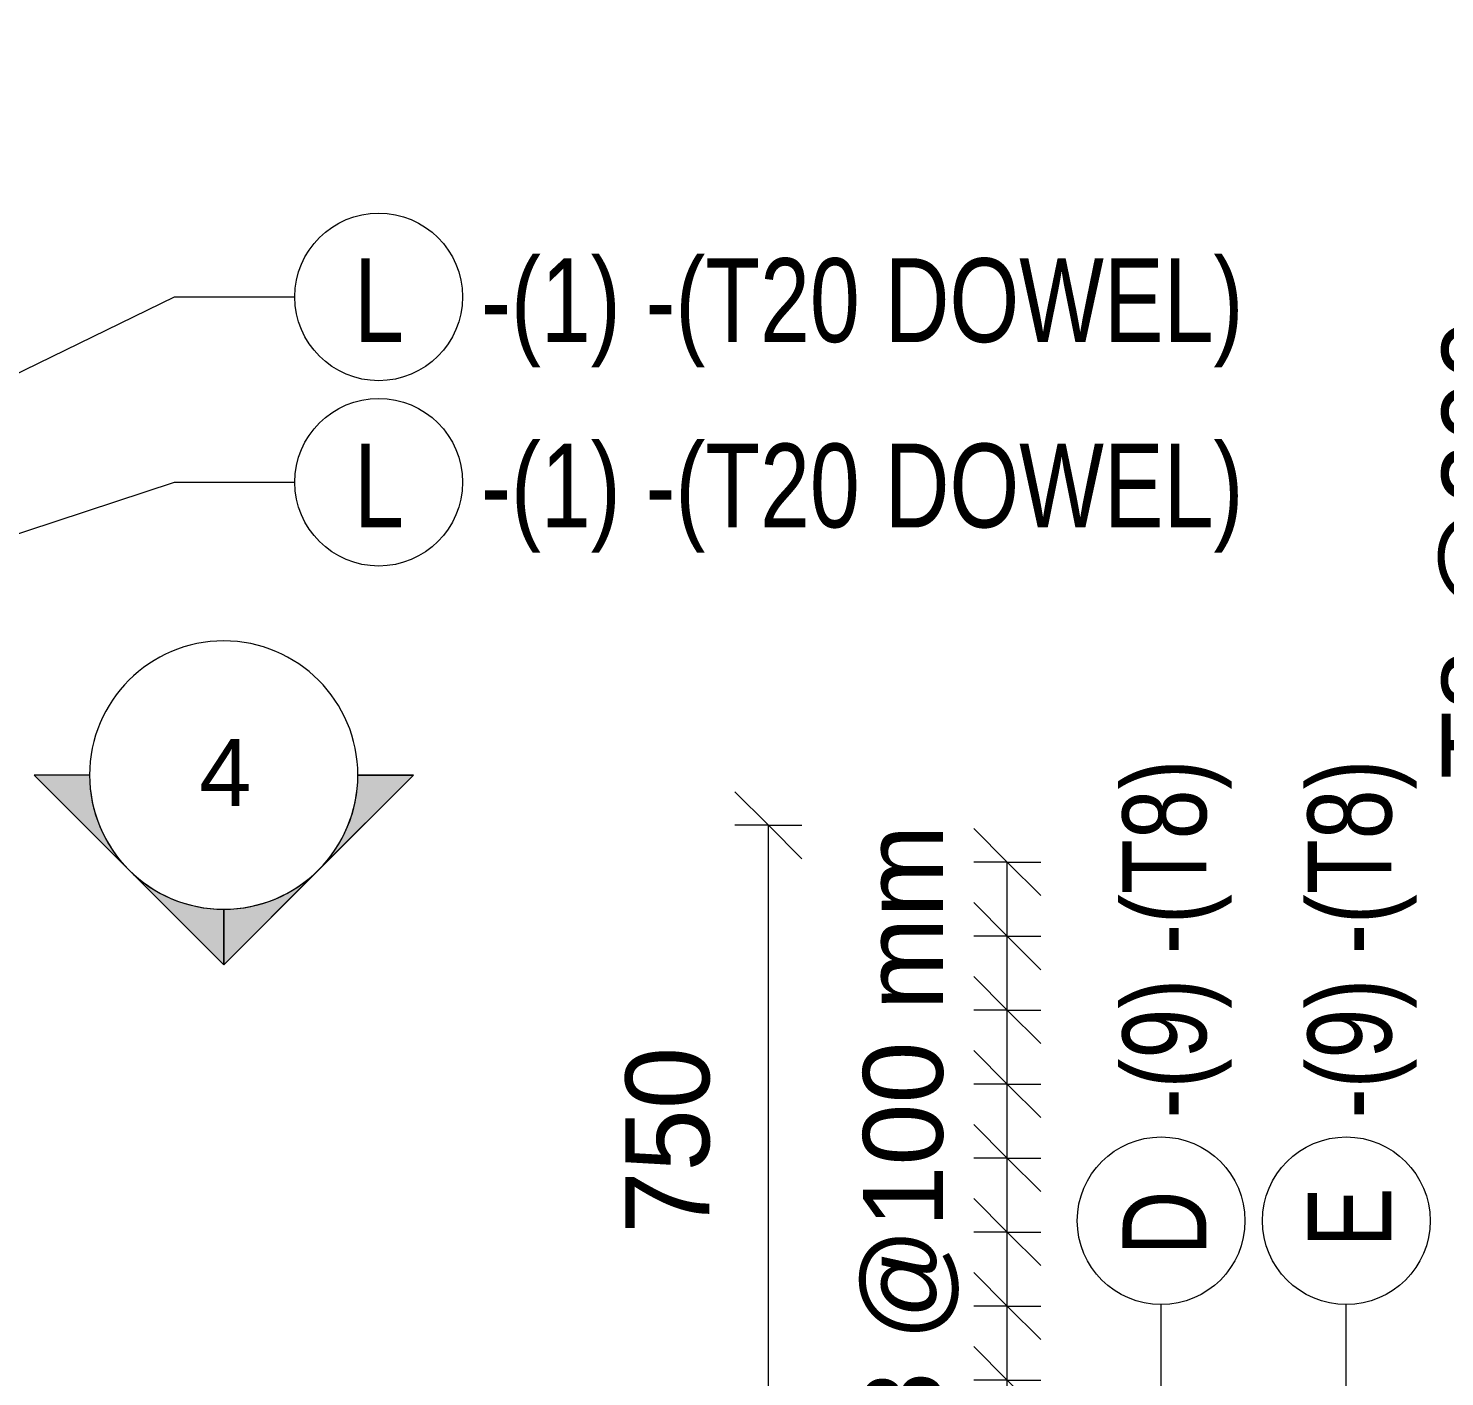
# Model space of a CAD drawing. Header units: millimetres. Extents: x 12983 to 23528, y -2876 to 5855.
# Drawn here: x 18322 to 20012, y 382 to 1990 of the extents above; entities that cross this region are included whole.
import ezdxf

# ---------------------------------------------------------------- set-up
doc = ezdxf.new("R2010")
doc.units = ezdxf.units.MM
for name, color, linetype, lineweight in [('A-ANNO-DIMS', 211, 'Continuous', 9), ('A-ANNO-DIMS-40', 211, 'Continuous', 9), ('G-ANNO-SYMB', 111, 'Continuous', 9), ('S-RBAR-IDEN', 171, 'Continuous', 9)]:
    doc.layers.add(name, color=color, linetype=linetype, lineweight=lineweight)
doc.styles.add('Arial', font='arial.ttf', dxfattribs={"height": 80})
doc.styles.add('Arial_1', font='arial.ttf', dxfattribs={"height": 95.25})
doc.styles.add('Nirmala UI Semilight', font='NirmalaS.ttf', dxfattribs={"width": 0.8, "height": 100})
doc.styles.add('Nirmala UI Semilight_1', font='NirmalaS.ttf', dxfattribs={"height": 100})
doc.dimstyles.new('Arrow_Filled_-_2_5_NI_UI_1', dxfattribs={"dimscale": 304.8, "dimtxt": 104.736395, "dimasz": 0.262467, "dimexe": 0.131234, "dimexo": 0.0625, "dimgap": 0.131234, "dimtad": 1, "dimdec": 4, "dimzin": 0, "dimdsep": 46, "dimtxsty": 'Arial_1', "dimblk1": 'OBLIQUE', "dimblk2": 'OBLIQUE', "dimsah": 1, "dimcen": 0.09, "dimazin": 0, "dimtfac": 1, "dimtdec": 4, "dimtix": 1, "dimtmove": 0, "dimatfit": 3, "dimfxl": 0.131234, "dimfxlon": 1, "dimtvp": 1, "dimtolj": 1, "dimtzin": 0, "dimarcsym": 2})
doc.dimstyles.new('Arrow_Filled_-_2_5_NI_UI_2', dxfattribs={"dimscale": 304.8, "dimtxt": 104.736395, "dimasz": 0.262467, "dimexe": 0.131234, "dimexo": 0.0625, "dimgap": 0.131234, "dimtad": 1, "dimdec": 4, "dimzin": 0, "dimdsep": 46, "dimtxsty": 'Nirmala UI Semilight_1', "dimblk1": 'OBLIQUE', "dimblk2": 'OBLIQUE', "dimsah": 1, "dimcen": 0.09, "dimazin": 0, "dimtfac": 1, "dimtdec": 4, "dimtix": 1, "dimtmove": 0, "dimatfit": 3, "dimfxl": 0.131234, "dimfxlon": 1, "dimtvp": 1, "dimtolj": 1, "dimtzin": 0, "dimarcsym": 2})

# ---------------------------------------------------------------- blocks, each defined once
blk = doc.blocks.new('Detail View - M_Section Head - Filled SHOP DWG-1002450-Elevation Front 1')
at = {"layer": 'G-ANNO-SYMB'}
h = blk.add_hatch(color=256, dxfattribs=at)
edge = h.paths.add_edge_path()
edge.add_line((18329.2, 3794.8), (18395.4, 3794.8))
edge.add_arc((18555.4, 3794.8), 160, 180, 225)
edge.add_line((18442.3, 3681.7), (18329.2, 3794.8))
h = blk.add_hatch(color=256, dxfattribs=at)
edge = h.paths.add_edge_path()
edge.add_line((18781.7, 3794.8), (18668.6, 3681.7))
edge.add_arc((18555.4, 3794.8), 160, 315, 360)
edge.add_line((18715.4, 3794.8), (18781.7, 3794.8))
h = blk.add_hatch(color=256, dxfattribs=at)
edge = h.paths.add_edge_path()
edge.add_line((18555.4, 3568.5), (18442.3, 3681.7))
edge.add_arc((18555.4, 3794.8), 160, 225, 270)
edge.add_line((18555.4, 3634.8), (18555.4, 3568.5))
h = blk.add_hatch(color=256, dxfattribs=at)
edge = h.paths.add_edge_path()
edge.add_line((18555.4, 3568.5), (18555.4, 3634.8))
edge.add_arc((18555.4, 3794.8), 160, 270, 315)
edge.add_line((18668.6, 3681.7), (18555.4, 3568.5))
for p, q in [((18555.4, 3568.5), (18329.2, 3794.8)), ((18395.4, 3794.8), (18329.2, 3794.8)), ((18329.2, 3794.8), (18442.3, 3681.7)), ((18395.4, 3794.8), (18329.2, 3794.8)), ((18555.4, 3568.5), (18781.7, 3794.8)), ((18668.6, 3681.7), (18781.7, 3794.8)), ((18715.4, 3794.8), (18781.7, 3794.8)), ((18781.7, 3794.8), (18715.4, 3794.8)), ((18442.3, 3681.7), (18555.4, 3568.5)), ((18555.4, 3568.5), (18668.6, 3681.7)), ((18555.4, 3634.8), (18555.4, 3568.5)), ((18555.4, 3568.5), (18555.4, 3634.8))]:
    blk.add_line(p, q, dxfattribs=at)
for start, end in [(360, 180), (180, 360), (180, 225), (315, 0), (225, 270), (270, 315)]:
    blk.add_arc((18555.4, 3794.8), 160, start, end, dxfattribs=at)
blk = doc.blocks.new('DIMBLOCK103-Elevation Front 1')
at = {"layer": 'A-ANNO-DIMS-40'}
for p, q in [((19490.1, 378.2), (19450.1, 418.2)), ((19490.1, 378.2), (19450.1, 378.2)), ((19490.1, 290), (19490.1, 378.2)), ((19490.1, 378.2), (19530.1, 338.2)), ((19490.1, 378.2), (19530.1, 378.2)), ((19490.1, 290), (19450.1, 330)), ((19490.1, 290), (19450.1, 290)), ((19490.1, 290), (19530.1, 250)), ((19490.1, 290), (19530.1, 290))]:
    blk.add_line(p, q, dxfattribs=at)
blk = doc.blocks.new('_Oblique')
at = {"color": 0, "linetype": 'ByBlock', "lineweight": -2}
blk.add_line((-0.5, -0.5), (0.5, 0.5), dxfattribs=at)
blk = doc.blocks.new('DIMBLOCK104-Elevation Front 1')
at = {"layer": 'A-ANNO-DIMS-40'}
for p, q in [((19490.1, 466.5), (19450.1, 506.5)), ((19490.1, 466.5), (19450.1, 466.5)), ((19490.1, 378.2), (19490.1, 466.5)), ((19490.1, 466.5), (19530.1, 426.5)), ((19490.1, 466.5), (19530.1, 466.5)), ((19490.1, 378.2), (19450.1, 418.2)), ((19490.1, 378.2), (19450.1, 378.2)), ((19490.1, 378.2), (19530.1, 338.2)), ((19490.1, 378.2), (19530.1, 378.2))]:
    blk.add_line(p, q, dxfattribs=at)
blk = doc.blocks.new('DIMBLOCK105-Elevation Front 1')
at = {"layer": 'A-ANNO-DIMS-40'}
for p, q in [((19490.1, 554.7), (19450.1, 594.7)), ((19490.1, 554.7), (19450.1, 554.7)), ((19490.1, 466.5), (19490.1, 554.7)), ((19490.1, 554.7), (19530.1, 514.7)), ((19490.1, 554.7), (19530.1, 554.7)), ((19490.1, 466.5), (19450.1, 506.5)), ((19490.1, 466.5), (19450.1, 466.5)), ((19490.1, 466.5), (19530.1, 426.5)), ((19490.1, 466.5), (19530.1, 466.5))]:
    blk.add_line(p, q, dxfattribs=at)
blk = doc.blocks.new('DIMBLOCK106-Elevation Front 1')
at = {"layer": 'A-ANNO-DIMS-40'}
for p, q in [((19490.1, 643), (19450.1, 683)), ((19490.1, 643), (19450.1, 643)), ((19490.1, 554.7), (19490.1, 643)), ((19490.1, 643), (19530.1, 603)), ((19490.1, 643), (19530.1, 643)), ((19490.1, 554.7), (19450.1, 594.7)), ((19490.1, 554.7), (19450.1, 554.7)), ((19490.1, 554.7), (19530.1, 514.7)), ((19490.1, 554.7), (19530.1, 554.7))]:
    blk.add_line(p, q, dxfattribs=at)
blk = doc.blocks.new('DIMBLOCK107-Elevation Front 1')
at = {"layer": 'A-ANNO-DIMS-40'}
for p, q in [((19490.1, 731.2), (19450.1, 771.2)), ((19490.1, 731.2), (19450.1, 731.2)), ((19490.1, 643), (19490.1, 731.2)), ((19490.1, 731.2), (19530.1, 691.2)), ((19490.1, 731.2), (19530.1, 731.2)), ((19490.1, 643), (19450.1, 683)), ((19490.1, 643), (19450.1, 643)), ((19490.1, 643), (19530.1, 603)), ((19490.1, 643), (19530.1, 643))]:
    blk.add_line(p, q, dxfattribs=at)
blk = doc.blocks.new('DIMBLOCK108-Elevation Front 1')
at = {"layer": 'A-ANNO-DIMS-40'}
for p, q in [((19490.1, 819.5), (19450.1, 859.5)), ((19490.1, 819.5), (19450.1, 819.5)), ((19490.1, 731.2), (19490.1, 819.5)), ((19490.1, 819.5), (19530.1, 779.5)), ((19490.1, 819.5), (19530.1, 819.5)), ((19490.1, 731.2), (19450.1, 771.2)), ((19490.1, 731.2), (19450.1, 731.2)), ((19490.1, 731.2), (19530.1, 691.2)), ((19490.1, 731.2), (19530.1, 731.2))]:
    blk.add_line(p, q, dxfattribs=at)
blk = doc.blocks.new('DIMBLOCK109-Elevation Front 1')
at = {"layer": 'A-ANNO-DIMS-40'}
for p, q in [((19490.1, 907.7), (19450.1, 947.7)), ((19490.1, 907.7), (19450.1, 907.7)), ((19490.1, 819.5), (19490.1, 907.7)), ((19490.1, 907.7), (19530.1, 867.7)), ((19490.1, 907.7), (19530.1, 907.7)), ((19490.1, 819.5), (19450.1, 859.5)), ((19490.1, 819.5), (19450.1, 819.5)), ((19490.1, 819.5), (19530.1, 779.5)), ((19490.1, 819.5), (19530.1, 819.5))]:
    blk.add_line(p, q, dxfattribs=at)
blk = doc.blocks.new('DIMBLOCK110-Elevation Front 1')
at = {"layer": 'A-ANNO-DIMS-40'}
for p, q in [((19490.1, 996), (19450.1, 1036)), ((19490.1, 996), (19450.1, 996)), ((19490.1, 907.7), (19490.1, 996)), ((19490.1, 996), (19530.1, 956)), ((19490.1, 996), (19530.1, 996)), ((19490.1, 907.7), (19450.1, 947.7)), ((19490.1, 907.7), (19450.1, 907.7)), ((19490.1, 907.7), (19530.1, 867.7)), ((19490.1, 907.7), (19530.1, 907.7))]:
    blk.add_line(p, q, dxfattribs=at)
blk = doc.blocks.new('DIMBLOCK111-Elevation Front 1')
at = {"layer": 'A-ANNO-DIMS-40'}
for p, q in [((19490.1, 996), (19450.1, 1036)), ((19490.1, 996), (19450.1, 996)), ((19490.1, 290), (19490.1, 996)), ((19490.1, 907.7), (19490.1, 996)), ((19490.1, 996), (19530.1, 956)), ((19490.1, 996), (19530.1, 996)), ((19490.1, 907.7), (19450.1, 947.7)), ((19490.1, 907.7), (19450.1, 907.7)), ((19490.1, 819.5), (19490.1, 907.7)), ((19490.1, 907.7), (19530.1, 867.7)), ((19490.1, 907.7), (19530.1, 907.7)), ((19490.1, 819.5), (19450.1, 859.5)), ((19490.1, 819.5), (19450.1, 819.5)), ((19490.1, 731.2), (19490.1, 819.5)), ((19490.1, 819.5), (19530.1, 779.5)), ((19490.1, 819.5), (19530.1, 819.5)), ((19490.1, 731.2), (19450.1, 771.2)), ((19490.1, 731.2), (19450.1, 731.2)), ((19490.1, 643), (19490.1, 731.2)), ((19490.1, 731.2), (19530.1, 691.2)), ((19490.1, 731.2), (19530.1, 731.2)), ((19490.1, 643), (19450.1, 683)), ((19490.1, 643), (19450.1, 643)), ((19490.1, 554.7), (19490.1, 643)), ((19490.1, 643), (19530.1, 603)), ((19490.1, 643), (19530.1, 643)), ((19490.1, 554.7), (19450.1, 594.7)), ((19490.1, 554.7), (19450.1, 554.7)), ((19490.1, 466.5), (19490.1, 554.7)), ((19490.1, 554.7), (19530.1, 514.7)), ((19490.1, 554.7), (19530.1, 554.7)), ((19490.1, 466.5), (19450.1, 506.5)), ((19490.1, 466.5), (19450.1, 466.5)), ((19490.1, 378.2), (19490.1, 466.5)), ((19490.1, 466.5), (19530.1, 426.5)), ((19490.1, 466.5), (19530.1, 466.5)), ((19490.1, 378.2), (19450.1, 418.2)), ((19490.1, 378.2), (19450.1, 378.2)), ((19490.1, 290), (19490.1, 378.2)), ((19490.1, 378.2), (19530.1, 338.2)), ((19490.1, 378.2), (19530.1, 378.2)), ((19490.1, 290), (19450.1, 330)), ((19490.1, 290), (19450.1, 290)), ((19490.1, 290), (19530.1, 250)), ((19490.1, 290), (19530.1, 290))]:
    blk.add_line(p, q, dxfattribs=at)
blk = doc.blocks.new('_None')
blk = doc.blocks.new('DIMBLOCK129-Elevation Front 1')
at = {"layer": 'A-ANNO-DIMS-40'}
for p, q in [((19205.1, 1040), (19165.1, 1080)), ((19205.1, 1040), (19165.1, 1040)), ((19205.1, 290), (19205.1, 1040)), ((19205.1, 1040), (19245.1, 1000)), ((19205.1, 1040), (19245.1, 1040)), ((19205.1, 290), (19165.1, 330)), ((19205.1, 290), (19165.1, 290)), ((19205.1, 290), (19245.1, 250)), ((19205.1, 290), (19245.1, 290))]:
    blk.add_line(p, q, dxfattribs=at)
at = {"layer": 'A-ANNO-DIMS-40', "color": 0, "insert": (19034.7, 552.6), "char_height": 100, "width": 269.649, "attachment_point": 1, "rotation": 90, "line_spacing_factor": 1.142579, "style": 'Nirmala UI Semilight_1'}
blk.add_mtext('750', dxfattribs=at)
blk = doc.blocks.new('M_Rebar Tag_rfa MARK - DOT 1 MM-794228-Elevation Front 1')
at = {"layer": 'S-RBAR-IDEN'}
blk.add_circle((18512.2, 5701.1), 100, dxfattribs=at)
blk = doc.blocks.new('M_Rebar Tag_rfa MARK - ARROW-794226-Elevation Front 1')
at = {"layer": 'S-RBAR-IDEN'}
blk.add_circle((14348.7, 3936.5), 100, dxfattribs=at)

msp = doc.modelspace()

# ---------------------------------------------------------------- linework, layer by layer
at = {"layer": 'S-RBAR-IDEN'}
for p, q in [((17437.81412, 1154.63656), (18496.71865, 1670.18125)), ((18496.71865, 1670.18125), (18640.31466, 1670.18125)), ((17591.36333, 1151.76382), (18496.71865, 1449.11263)), ((18496.71865, 1449.11263), (18640.31466, 1449.11263)), ((19673.66596, 290.44109), (19673.66596, 468.22501)), ((19894.56408, 290.44109), (19894.56408, 468.22501))]:
    msp.add_line(p, q, dxfattribs=at)

# ---------------------------------------------------------------- block references
at = {"layer": 'G-ANNO-SYMB'}
msp.add_blockref('Detail View - M_Section Head - Filled SHOP DWG-1002450-Elevation Front 1', (0, -2695), dxfattribs=at)
at = {"layer": 'S-RBAR-IDEN'}
for p in [(4391.57035, -2266.35555), (4391.57035, -2487.42417)]:
    msp.add_blockref('M_Rebar Tag_rfa MARK - ARROW-794226-Elevation Front 1', p, dxfattribs=at)
at = {"layer": 'S-RBAR-IDEN', "rotation": 89.99999999999991}
for p in [(25374.75993, -17943.97258), (25595.65805, -17943.97258)]:
    msp.add_blockref('M_Rebar Tag_rfa MARK - DOT 1 MM-794228-Elevation Front 1', p, dxfattribs=at)

# ---------------------------------------------------------------- texts
at = {"layer": 'G-ANNO-SYMB', "insert": (18526.08741, 1142.8836), "char_height": 80, "width": 76.962, "attachment_point": 1, "style": 'Arial'}
msp.add_mtext('4', dxfattribs=at)
at = {"layer": 'S-RBAR-IDEN', "insert": (20008.50742, 1094.85052), "char_height": 95.25, "width": 990.88575, "attachment_point": 1, "rotation": 90, "style": 'Arial_1', "bg_fill": 3, "box_fill_scale": 0, "bg_fill_color": 256, "bg_fill_true_color": 3254780160, "bg_fill_transparency": 256}
msp.add_mtext('T8 @200 mm', dxfattribs=at)
at = {"layer": 'S-RBAR-IDEN', "char_height": 100, "attachment_point": 1, "style": 'Nirmala UI Semilight'}
for s, insert, width in [('L', (18710.74549, 1716.26315), 64.135), ('-(1) -(T20 DOWEL)', (18862.52601, 1716.26315), 1054.3794), ('L', (18710.74549, 1495.19453), 64.135), ('-(1) -(T20 DOWEL)', (18862.52601, 1495.19453), 1054.3794)]:
    msp.add_mtext(s, dxfattribs=dict(at, insert=insert, width=width))
at = {"layer": 'S-RBAR-IDEN', "char_height": 100, "attachment_point": 1, "rotation": 90, "style": 'Nirmala UI Semilight'}
for s, insert, width in [('-(9) -(T8)', (19627.58406, 690.43636), 513.08), ('-(9) -(T8)', (19848.48218, 690.43636), 513.08), ('D', (19627.58406, 526.97584), 92.3544), ('E', (19848.48218, 536.57584), 69.2658)]:
    msp.add_mtext(s, dxfattribs=dict(at, insert=insert, width=width))

# ---------------------------------------------------------------- dimensions: what is measured, and where the dimension line sits
at = {"layer": 'A-ANNO-DIMS'}
dim = msp.add_linear_dim(base=(19205.12258, 1040), p1=(19165.12258, 290), p2=(19165.12258, 1040), angle=90, dimstyle='Arrow_Filled_-_2_5_NI_UI_2', override={"dimpost": '<>', "dimfxl": 750}, dxfattribs=at)
dim.commit()
dim.dimension.update_dxf_attribs({"geometry": 'DIMBLOCK129-Elevation Front 1', "text_midpoint": (19113.44894, 665)})
for base, p1, p2, text, override, picture, middle in [((19490.09067, 996), (19450.09067, 290), (19450.09067, 996), '706', {"dimpost": '<>', "dimblk1": 'None', "dimblk2": 'None', "dimsah": 1, "dimfxl": 706}, 'DIMBLOCK111-Elevation Front 1', (19401.4586, 643)), ((19490.09067, 996), (19450.09067, 907.75), (19450.09067, 996), ' ', {"dimpost": '<>', "dimfxl": 88.25}, 'DIMBLOCK110-Elevation Front 1', (19490.09067, 951.875)), ((19490.09067, 907.75), (19450.09067, 819.5), (19450.09067, 907.75), ' ', {"dimpost": '<>', "dimfxl": 88.25}, 'DIMBLOCK109-Elevation Front 1', (19490.09067, 863.625)), ((19490.09067, 819.5), (19450.09067, 731.25), (19450.09067, 819.5), ' ', {"dimpost": '<>', "dimfxl": 88.25}, 'DIMBLOCK108-Elevation Front 1', (19490.09067, 775.375)), ((19490.09067, 731.25), (19450.09067, 643), (19450.09067, 731.25), ' ', {"dimpost": '<>', "dimfxl": 88.25}, 'DIMBLOCK107-Elevation Front 1', (19490.09067, 687.125)), ((19490.09067, 643), (19450.09067, 554.75), (19450.09067, 643), ' ', {"dimpost": '<>', "dimfxl": 88.25}, 'DIMBLOCK106-Elevation Front 1', (19490.09067, 598.875)), ((19490.09067, 554.75), (19450.09067, 466.5), (19450.09067, 554.75), ' ', {"dimpost": '<>', "dimfxl": 88.25}, 'DIMBLOCK105-Elevation Front 1', (19490.09067, 510.625)), ((19490.09067, 466.5), (19450.09067, 378.25), (19450.09067, 466.5), ' ', {"dimpost": '<>', "dimfxl": 88.25}, 'DIMBLOCK104-Elevation Front 1', (19490.09067, 422.375)), ((19490.09067, 378.25), (19450.09067, 290), (19450.09067, 378.25), ' ', {"dimpost": '<>', "dimfxl": 88.25}, 'DIMBLOCK103-Elevation Front 1', (19490.09067, 334.125))]:
    dim = msp.add_linear_dim(base=base, p1=p1, p2=p2, angle=90, text=text, dimstyle='Arrow_Filled_-_2_5_NI_UI_1', override=override, dxfattribs=at)
    dim.commit()
    dim.dimension.update_dxf_attribs({"geometry": picture, "text_midpoint": middle})

# ---------------------------------------------------------------- next in the draw order: texts
at = {"layer": 'S-RBAR-IDEN', "insert": (19318.03648, 232.76912), "char_height": 95.25, "width": 990.88575, "attachment_point": 1, "rotation": 90, "style": 'Arial_1', "bg_fill": 3, "box_fill_scale": 0, "bg_fill_color": 256, "bg_fill_true_color": 3254780160, "bg_fill_transparency": 256}
msp.add_mtext('T8 @100 mm', dxfattribs=at)

doc.saveas('drawing.dxf')
